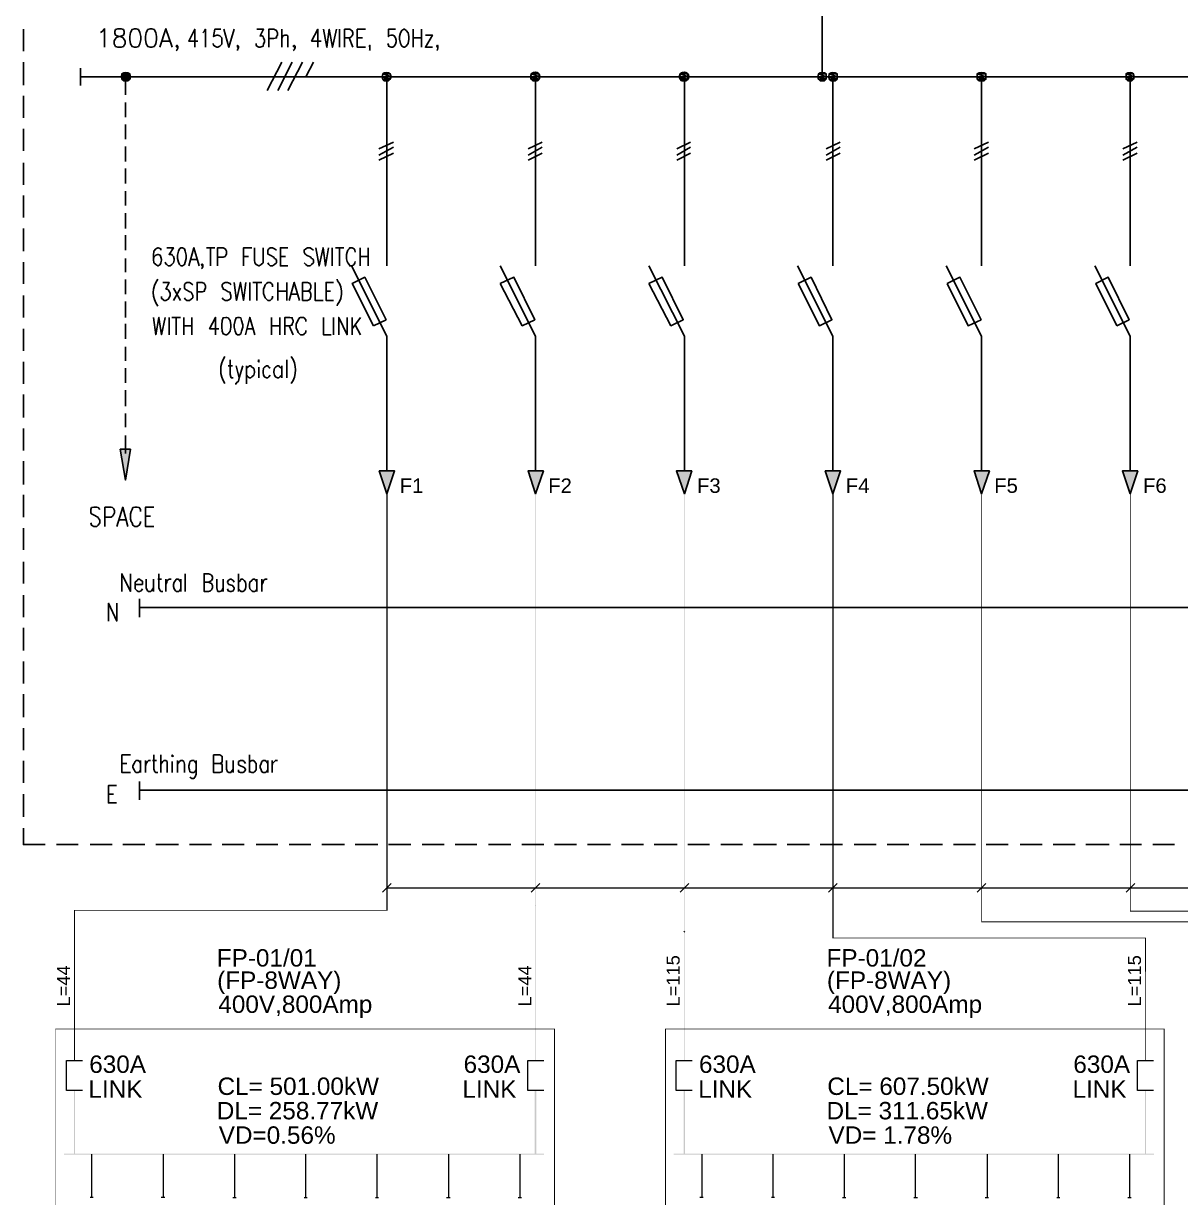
# Model space of a CAD drawing. Header units: inches. Extents: x 105.5 to 113.1, y 43.8 to 60.2.
# Drawn here: x 105.623 to 109.644, y 47.895 to 51.974 of the extents above; entities that cross this region are included whole.
import ezdxf

# ---------------------------------------------------------------- set-up
doc = ezdxf.new("R2010")
doc.units = ezdxf.units.IN
doc.header["$MEASUREMENT"] = 0
doc.layers.add('PDF_Geometry', color=7, linetype='Continuous', true_color=0x989898)
doc.layers.add('PDF_Solid Fills', color=7, linetype='Continuous')
doc.layers.add('PDF_Text', color=7, linetype='Continuous')
doc.styles.add('PDF ArialMT', font='arial.ttf')

msp = doc.modelspace()

# ---------------------------------------------------------------- linework, layer by layer
at = {"layer": 'PDF_Geometry', "color": 7, "lineweight": 25, "true_color": 0xffffff}
for points in [[(108.3982, 51.7887), (108.3982, 52.3469)], [(105.6227, 51.8777), (105.6227, 51.9543)], [(105.8908, 51.9433), (105.8963, 51.9461), (105.9045, 51.9556), (105.9045, 51.8913)], [(106.096, 51.8913), (106.1179, 51.9556), (106.1398, 51.8913)], [(106.2177, 51.8913), (106.2177, 51.9543), (106.1972, 51.9132), (106.2287, 51.9132)], [(106.2465, 51.942), (106.2506, 51.9461), (106.2547, 51.9543), (106.2547, 51.8913)], [(106.308, 51.9543), (106.2875, 51.9543), (106.2834, 51.9283), (106.2875, 51.931), (106.2943, 51.9337), (106.2984, 51.9337), (106.3053, 51.931), (106.3121, 51.9242), (106.3121, 51.916), (106.3121, 51.9105), (106.3121, 51.9023), (106.3053, 51.8954), (106.2984, 51.8913), (106.2943, 51.8913), (106.2875, 51.8954), (106.2834, 51.8982), (106.282, 51.905)], [(106.319, 51.9543), (106.3367, 51.8913), (106.3545, 51.9543)], [(106.4339, 51.9543), (106.4571, 51.9543), (106.4448, 51.931), (106.4516, 51.931), (106.4558, 51.9283), (106.4571, 51.9242), (106.4599, 51.916), (106.4599, 51.9105), (106.4571, 51.9023), (106.4558, 51.8954), (106.4448, 51.8913), (106.4407, 51.8913), (106.4339, 51.8954), (106.4311, 51.8982), (106.4311, 51.905)], [(106.4749, 51.9214), (106.4927, 51.9214), (106.5023, 51.9242), (106.5023, 51.9283), (106.505, 51.9337), (106.505, 51.942), (106.5023, 51.9488), (106.5023, 51.9502), (106.4927, 51.9543), (106.4749, 51.9543), (106.4749, 51.8913)], [(106.52, 51.9543), (106.52, 51.8913)], [(106.52, 51.9214), (106.5241, 51.931), (106.531, 51.9337), (106.5378, 51.9337), (106.5419, 51.931), (106.5419, 51.9214), (106.5419, 51.8913)], [(106.6459, 51.8913), (106.6459, 51.9543), (106.624, 51.9132), (106.6568, 51.9132)], [(106.665, 51.9543), (106.6774, 51.8913), (106.6856, 51.9543), (106.6965, 51.8913), (106.7102, 51.9543)], [(106.7211, 51.9543), (106.7211, 51.8913)], [(106.7389, 51.9242), (106.7567, 51.9242), (106.7622, 51.9283), (106.7649, 51.931), (106.7676, 51.9365), (106.7676, 51.942), (106.7649, 51.9488), (106.7622, 51.9502), (106.7567, 51.9543), (106.7389, 51.9543), (106.7389, 51.8913)], [(106.754, 51.9242), (106.7676, 51.8913)], [(106.8114, 51.9543), (106.7827, 51.9543), (106.7827, 51.8913), (106.8114, 51.8913)], [(106.7827, 51.9242), (106.8005, 51.9242)], [(106.9154, 51.9543), (106.8908, 51.9543), (106.8908, 51.9283), (106.8908, 51.931), (106.9003, 51.9337), (106.9058, 51.9337), (106.9113, 51.931), (106.9154, 51.9242), (106.9181, 51.916), (106.9181, 51.9105), (106.9154, 51.9023), (106.9113, 51.8954), (106.9058, 51.8913), (106.9003, 51.8913), (106.8908, 51.8954), (106.8908, 51.8982), (106.8894, 51.905)], [(106.9769, 51.9543), (106.9769, 51.8913)], [(106.9769, 51.9242), (107.0057, 51.9242)], [(107.0057, 51.9543), (107.0057, 51.8913)], [(107.0193, 51.9337), (107.044, 51.9337), (107.0193, 51.8913), (107.044, 51.8913)], [(106.1042, 51.9132), (106.1315, 51.9132)], [(106.1589, 51.8941), (106.1562, 51.8913), (106.1534, 51.8941), (106.1562, 51.8982), (106.1589, 51.8941), (106.1589, 51.8886), (106.1562, 51.8818), (106.1534, 51.879)], [(106.3696, 51.8954), (106.3668, 51.8913), (106.3668, 51.8954), (106.3668, 51.8982), (106.3696, 51.8954), (106.3696, 51.89), (106.3668, 51.8831), (106.3668, 51.8804)], [(106.5666, 51.8954), (106.5638, 51.8913), (106.5597, 51.8954), (106.5638, 51.8982), (106.5666, 51.8954), (106.5666, 51.89), (106.5638, 51.8831), (106.5597, 51.8804)], [(106.8265, 51.8954), (106.8265, 51.8913), (106.8251, 51.8954), (106.8265, 51.8982), (106.8265, 51.8954), (106.8265, 51.89), (106.8265, 51.8831), (106.8251, 51.8804)], [(107.0631, 51.8954), (107.0618, 51.8913), (107.059, 51.8954), (107.0618, 51.8982), (107.0631, 51.8954), (107.0631, 51.89), (107.0618, 51.8831), (107.059, 51.8804)], [(105.6227, 51.76), (105.6227, 51.8394)], [(105.821, 51.8188), (105.821, 51.7587)], [(106.52, 51.8394), (106.4694, 51.7409)], [(106.557, 51.8394), (106.5064, 51.7409)], [(106.5925, 51.8394), (106.5419, 51.7409)], [(106.6308, 51.8394), (106.6035, 51.7887)], [(105.821, 51.7887), (106.5857, 51.7887)], [(105.977, 51.7887), (105.977, 51.7258)], [(106.4749, 51.7887), (110.9905, 51.7887)], [(106.8853, 51.7887), (106.8853, 51.1321)], [(107.4024, 51.7887), (107.4024, 51.1321)], [(107.9195, 51.7887), (107.9195, 51.1321)], [(108.4352, 51.7887), (108.4352, 51.1321)], [(108.9523, 51.7887), (108.9523, 51.1321)], [(109.4693, 51.7887), (109.4693, 51.1321)], [(105.6227, 51.6465), (105.6227, 51.7231)], [(105.977, 51.6998), (105.977, 51.6492)], [(105.6227, 51.5316), (105.6227, 51.6082)], [(105.977, 51.6232), (105.977, 51.5726)], [(106.9085, 51.5617), (106.8579, 51.5384)], [(107.4256, 51.5617), (107.3764, 51.5384)], [(107.9413, 51.5617), (107.8935, 51.5384)], [(108.4612, 51.5617), (108.4119, 51.5384)], [(108.9769, 51.5617), (108.9263, 51.5384)], [(109.4926, 51.5617), (109.4433, 51.5384)], [(105.977, 51.5466), (105.977, 51.4946)], [(106.9085, 51.5439), (106.8579, 51.5165)], [(106.9085, 51.5234), (106.8579, 51.4987)], [(107.4256, 51.5439), (107.3764, 51.5165)], [(107.4256, 51.5234), (107.3764, 51.4987)], [(107.9413, 51.5439), (107.8935, 51.5165)], [(107.9413, 51.5234), (107.8935, 51.4987)], [(108.4612, 51.5439), (108.4119, 51.5165)], [(108.4612, 51.5234), (108.4119, 51.4987)], [(108.9769, 51.5439), (108.9263, 51.5165)], [(108.9769, 51.5234), (108.9263, 51.4987)], [(109.4926, 51.5439), (109.4433, 51.5165)], [(109.4926, 51.5234), (109.4433, 51.4987)], [(105.6227, 51.4139), (105.6227, 51.4905)], [(105.977, 51.47), (105.977, 51.418)], [(105.6227, 51.3004), (105.6227, 51.377)], [(105.977, 51.392), (105.977, 51.3414)], [(105.977, 51.3154), (105.977, 51.2621)], [(105.6227, 51.1827), (105.6227, 51.2621)], [(105.977, 51.2388), (105.977, 51.1869)], [(106.1001, 51.1869), (106.1001, 51.191), (106.0905, 51.1951), (106.0891, 51.1951), (106.0823, 51.191), (106.0755, 51.1827), (106.0741, 51.1691), (106.0741, 51.154), (106.0755, 51.1431), (106.0823, 51.1362), (106.0891, 51.1321), (106.0905, 51.1321), (106.0974, 51.1362), (106.1001, 51.1431), (106.1028, 51.1513), (106.1028, 51.154), (106.1001, 51.1622), (106.0974, 51.1691), (106.0905, 51.1718), (106.0891, 51.1718), (106.0823, 51.1691), (106.0755, 51.1622), (106.0741, 51.154)], [(106.1206, 51.1951), (106.1439, 51.1951), (106.1288, 51.1718), (106.1384, 51.1718), (106.1398, 51.1691), (106.1439, 51.165), (106.1466, 51.1568), (106.1466, 51.1513), (106.1439, 51.1431), (106.1384, 51.1362), (106.1329, 51.1321), (106.1261, 51.1321), (106.1206, 51.1362), (106.1179, 51.139), (106.1151, 51.1444)], [(106.2328, 51.1321), (106.215, 51.1951), (106.1972, 51.1321)], [(106.2588, 51.1951), (106.2875, 51.1951)], [(106.2724, 51.1951), (106.2724, 51.1321)], [(106.2971, 51.1622), (106.3162, 51.1622), (106.3231, 51.165), (106.3258, 51.1691), (106.3285, 51.1732), (106.3285, 51.1827), (106.3258, 51.1882), (106.3231, 51.191), (106.3162, 51.1951), (106.2971, 51.1951), (106.2971, 51.1321)], [(106.4161, 51.1951), (106.3874, 51.1951), (106.3874, 51.1321)], [(106.4257, 51.1951), (106.4257, 51.1513), (106.427, 51.1431), (106.4311, 51.1362), (106.4407, 51.1321), (106.4421, 51.1321), (106.4489, 51.1362), (106.4558, 51.1431), (106.4558, 51.1513), (106.4558, 51.1951)], [(106.5023, 51.1869), (106.4954, 51.191), (106.4886, 51.1951), (106.4804, 51.1951), (106.4749, 51.191), (106.4722, 51.1869), (106.4722, 51.18), (106.4722, 51.1732), (106.4749, 51.1718), (106.4804, 51.1691), (106.4927, 51.1622), (106.4954, 51.1581), (106.4982, 51.1568), (106.5023, 51.1513), (106.5023, 51.1431), (106.4954, 51.1362), (106.4886, 51.1321), (106.4804, 51.1321), (106.4749, 51.1362), (106.4722, 51.1431)], [(106.5419, 51.1951), (106.5159, 51.1951), (106.5159, 51.1321), (106.5419, 51.1321)], [(106.6308, 51.1869), (106.624, 51.191), (106.6185, 51.1951), (106.6103, 51.1951), (106.6035, 51.191), (106.598, 51.1869), (106.598, 51.18), (106.6021, 51.1732), (106.6035, 51.1718), (106.6062, 51.1691), (106.6213, 51.1622), (106.624, 51.1581), (106.6281, 51.1568), (106.6308, 51.1513), (106.6308, 51.1431), (106.624, 51.1362), (106.6185, 51.1321), (106.6103, 51.1321), (106.6035, 51.1362), (106.598, 51.1431)], [(106.6391, 51.1951), (106.65, 51.1321), (106.6637, 51.1951), (106.6719, 51.1321), (106.6828, 51.1951)], [(106.6951, 51.1951), (106.6951, 51.1321)], [(106.7075, 51.1951), (106.7362, 51.1951)], [(106.7211, 51.1951), (106.7211, 51.1321)], [(106.7759, 51.18), (106.7745, 51.1869), (106.7717, 51.191), (106.7649, 51.1951), (106.7567, 51.1951), (106.754, 51.191), (106.7499, 51.1869), (106.7471, 51.18), (106.7458, 51.1718), (106.7458, 51.1568), (106.7471, 51.1472), (106.7499, 51.1431), (106.754, 51.1362), (106.7567, 51.1321), (106.7649, 51.1321), (106.7717, 51.1362), (106.7745, 51.1431), (106.7759, 51.1472)], [(106.7923, 51.1951), (106.7923, 51.1321)], [(106.821, 51.1951), (106.821, 51.1321)], [(105.977, 51.1581), (105.977, 51.1102)], [(106.2013, 51.154), (106.2259, 51.154)], [(106.3874, 51.165), (106.4051, 51.165)], [(106.5159, 51.165), (106.5337, 51.165)], [(106.7923, 51.165), (106.821, 51.165)], [(105.6227, 51.0692), (105.6227, 51.1444)], [(106.2465, 51.1362), (106.2437, 51.1321), (106.241, 51.1362), (106.2437, 51.139), (106.2465, 51.1362), (106.2465, 51.1294), (106.2437, 51.1239), (106.241, 51.1212)], [(106.7622, 51.1321), (106.8853, 50.8873), (106.8853, 50.4194)], [(107.2793, 51.1321), (107.4024, 50.8873), (107.4024, 50.4194)], [(107.7963, 51.1321), (107.9195, 50.8873), (107.9195, 50.4194)], [(108.4352, 50.4194), (108.4352, 50.8873), (108.3121, 51.1321)], [(108.8291, 51.1321), (108.9523, 50.8873), (108.9523, 50.4194)], [(109.3462, 51.1321), (109.4693, 50.8873), (109.4693, 50.4194)], [(105.977, 51.0843), (105.977, 51.0336)], [(106.1069, 51.0747), (106.1288, 51.0747), (106.1179, 51.0514), (106.122, 51.0514), (106.1261, 51.0487), (106.1288, 51.0446), (106.1329, 51.0364), (106.1329, 51.0295), (106.1288, 51.0213), (106.1261, 51.0159), (106.1179, 51.0118), (106.111, 51.0118), (106.1069, 51.0159), (106.1028, 51.0186), (106.1028, 51.0254)], [(106.2109, 51.0665), (106.2054, 51.0706), (106.1999, 51.0747), (106.1904, 51.0747), (106.1849, 51.0706), (106.1822, 51.0665), (106.1822, 51.0596), (106.1822, 51.0542), (106.1849, 51.0514), (106.1876, 51.0487), (106.2013, 51.0419), (106.2054, 51.0405), (106.2082, 51.0364), (106.2109, 51.0295), (106.2109, 51.0213), (106.2054, 51.0159), (106.1999, 51.0118), (106.1904, 51.0118), (106.1849, 51.0159), (106.1822, 51.0213)], [(106.2259, 51.0419), (106.2437, 51.0419), (106.2519, 51.0446), (106.2519, 51.0487), (106.2547, 51.0542), (106.2547, 51.0624), (106.2519, 51.0692), (106.2519, 51.0706), (106.2437, 51.0747), (106.2259, 51.0747), (106.2259, 51.0118)], [(106.3436, 51.0665), (106.3408, 51.0706), (106.3313, 51.0747), (106.3231, 51.0747), (106.3162, 51.0706), (106.3135, 51.0665), (106.3135, 51.0596), (106.3162, 51.0542), (106.3162, 51.0514), (106.3231, 51.0487), (106.334, 51.0419), (106.3408, 51.0405), (106.3408, 51.0364), (106.3436, 51.0295), (106.3436, 51.0213), (106.3408, 51.0159), (106.3313, 51.0118), (106.3231, 51.0118), (106.3162, 51.0159), (106.3135, 51.0213)], [(106.3545, 51.0747), (106.3627, 51.0118), (106.3764, 51.0747), (106.3874, 51.0118), (106.3956, 51.0747)], [(106.4092, 51.0747), (106.4092, 51.0118)], [(106.4202, 51.0747), (106.4516, 51.0747)], [(106.4339, 51.0747), (106.4339, 51.0118)], [(106.4886, 51.0596), (106.4886, 51.0665), (106.4845, 51.0706), (106.4804, 51.0747), (106.4722, 51.0747), (106.4667, 51.0706), (106.4626, 51.0665), (106.4599, 51.0596), (106.4571, 51.0514), (106.4571, 51.0364), (106.4599, 51.0268), (106.4626, 51.0213), (106.4667, 51.0159), (106.4722, 51.0118), (106.4804, 51.0118), (106.4845, 51.0159), (106.4886, 51.0213), (106.4886, 51.0268)], [(106.5064, 51.0747), (106.5064, 51.0118)], [(106.5378, 51.0747), (106.5378, 51.0118)], [(106.5816, 51.0118), (106.5638, 51.0747), (106.546, 51.0118)], [(106.5925, 51.0446), (106.6103, 51.0446), (106.6185, 51.0487), (106.6185, 51.0514), (106.6213, 51.0555), (106.6213, 51.0624), (106.6185, 51.0692), (106.6185, 51.0706), (106.6103, 51.0747), (106.5925, 51.0747), (106.5925, 51.0118), (106.6103, 51.0118), (106.6185, 51.0159), (106.6185, 51.0186), (106.6213, 51.0254), (106.6213, 51.0336), (106.6185, 51.0405), (106.6185, 51.0419), (106.6103, 51.0446)], [(106.6363, 51.0747), (106.6363, 51.0118), (106.6637, 51.0118)], [(106.7006, 51.0747), (106.6746, 51.0747), (106.6746, 51.0118), (106.7006, 51.0118)], [(106.7129, 51.0856), (106.7143, 51.0802), (106.7211, 51.0706), (106.7252, 51.0596), (106.728, 51.0446), (106.728, 51.0336), (106.7252, 51.0186), (106.7211, 51.0077), (106.7143, 50.9981), (106.7129, 50.9926)], [(105.6227, 50.9529), (105.6227, 51.0295)], [(106.1439, 51.0542), (106.1685, 51.0118)], [(106.1685, 51.0542), (106.1439, 51.0118)], [(106.5064, 51.0446), (106.5378, 51.0446)], [(106.5529, 51.0336), (106.5748, 51.0336)], [(106.6746, 51.0446), (106.6897, 51.0446)], [(105.977, 51.0077), (105.977, 50.9529)], [(106.0741, 50.9529), (106.0823, 50.8927), (106.0932, 50.9529), (106.1028, 50.8927), (106.1151, 50.9529)], [(106.1288, 50.9529), (106.1288, 50.8927)], [(106.1384, 50.9529), (106.1685, 50.9529)], [(106.1534, 50.9529), (106.1534, 50.8927)], [(106.1794, 50.9529), (106.1794, 50.8927)], [(106.2082, 50.9529), (106.2082, 50.8927)], [(106.2902, 50.8927), (106.2902, 50.9529), (106.2697, 50.9133), (106.3012, 50.9133)], [(106.427, 50.8927), (106.4092, 50.9529), (106.3942, 50.8927)], [(106.4845, 50.9529), (106.4845, 50.8927)], [(106.5132, 50.9529), (106.5132, 50.8927)], [(106.531, 50.9242), (106.5488, 50.9242), (106.557, 50.9269), (106.557, 50.931), (106.5597, 50.9379), (106.5597, 50.942), (106.557, 50.9488), (106.557, 50.9516), (106.5488, 50.9529), (106.531, 50.9529), (106.531, 50.8927)], [(106.6035, 50.9393), (106.6035, 50.9447), (106.598, 50.9516), (106.5953, 50.9529), (106.5857, 50.9529), (106.5816, 50.9516), (106.5775, 50.9447), (106.5748, 50.9393), (106.5707, 50.931), (106.5707, 50.916), (106.5748, 50.9078), (106.5775, 50.901), (106.5816, 50.8955), (106.5857, 50.8927), (106.5953, 50.8927), (106.598, 50.8955), (106.6035, 50.901), (106.6035, 50.9078)], [(106.665, 50.9529), (106.665, 50.8927), (106.6924, 50.8927)], [(106.7006, 50.9529), (106.7006, 50.8927)], [(106.7471, 50.9529), (106.7471, 50.8927), (106.7184, 50.9529), (106.7184, 50.8927)], [(106.7649, 50.9529), (106.7649, 50.8927)], [(106.7936, 50.9529), (106.7649, 50.9133)], [(105.6227, 50.8367), (105.6227, 50.9133)], [(105.977, 50.931), (105.977, 50.8791)], [(106.1794, 50.9242), (106.2082, 50.9242)], [(106.3983, 50.9133), (106.4229, 50.9133)], [(106.4845, 50.9242), (106.5132, 50.9242)], [(106.546, 50.9242), (106.5597, 50.8927)], [(106.7759, 50.9269), (106.7936, 50.8927)], [(105.977, 50.8503), (105.977, 50.8025)], [(105.6227, 50.7218), (105.6227, 50.7984)], [(106.334, 50.7847), (106.3491, 50.7847)], [(106.3408, 50.8052), (106.3408, 50.7546), (106.3436, 50.7464), (106.3449, 50.7436), (106.3518, 50.7436)], [(106.3614, 50.7847), (106.3723, 50.7436), (106.3846, 50.7847)], [(106.3983, 50.7847), (106.3983, 50.7218)], [(106.3983, 50.7765), (106.4024, 50.7806), (106.4079, 50.7847), (106.4133, 50.7847), (106.4161, 50.7806), (106.4229, 50.7765), (106.4257, 50.7655), (106.4257, 50.7614), (106.4229, 50.7518), (106.4161, 50.7464), (106.4133, 50.7436), (106.4079, 50.7436), (106.4024, 50.7464), (106.3983, 50.7518)], [(106.4804, 50.7765), (106.4749, 50.7806), (106.4722, 50.7847), (106.4667, 50.7847), (106.4599, 50.7806), (106.4571, 50.7765), (106.4558, 50.7655), (106.4558, 50.7614), (106.4571, 50.7518), (106.4599, 50.7464), (106.4667, 50.7436), (106.4722, 50.7436), (106.4749, 50.7464), (106.4804, 50.7518)], [(106.52, 50.7765), (106.5132, 50.7806), (106.5105, 50.7847), (106.505, 50.7847), (106.4982, 50.7806), (106.4954, 50.7765), (106.4927, 50.7655), (106.4927, 50.7614), (106.4954, 50.7518), (106.4982, 50.7464), (106.505, 50.7436), (106.5105, 50.7436), (106.5132, 50.7464), (106.52, 50.7518)], [(106.52, 50.7847), (106.52, 50.7436)], [(106.5378, 50.8052), (106.5378, 50.7436)], [(105.977, 50.7765), (105.977, 50.7259)], [(106.3723, 50.7436), (106.3696, 50.7313), (106.3627, 50.7259), (106.3614, 50.7218), (106.3586, 50.7218)], [(106.4407, 50.7806), (106.4407, 50.7436)], [(105.977, 50.6999), (105.977, 50.6451)], [(105.6227, 50.6055), (105.6227, 50.6848)], [(105.977, 50.6192), (105.977, 50.5713)], [(105.6227, 50.4906), (105.6227, 50.5672)], [(105.977, 50.5426), (105.977, 50.4796)], [(105.6227, 50.3729), (105.6227, 50.4536)], [(105.6227, 50.2594), (105.6227, 50.336)], [(105.8881, 50.2854), (105.8826, 50.2922), (105.8771, 50.2936), (105.8675, 50.2936), (105.8593, 50.2922), (105.8566, 50.2854), (105.8566, 50.2785), (105.8566, 50.2744), (105.8593, 50.2703), (105.8662, 50.2676), (105.8812, 50.2594), (105.8826, 50.2567), (105.8853, 50.2525), (105.8881, 50.2484), (105.8881, 50.2389), (105.8826, 50.2307), (105.8771, 50.2266), (105.8675, 50.2266), (105.8593, 50.2307), (105.8566, 50.2389)], [(105.9058, 50.2594), (105.9277, 50.2594), (105.9318, 50.2621), (105.9359, 50.2676), (105.9387, 50.2744), (105.9387, 50.2826), (105.9359, 50.2895), (105.9318, 50.2922), (105.9277, 50.2936), (105.9058, 50.2936), (105.9058, 50.2266)], [(105.9852, 50.2266), (105.9674, 50.2936), (105.9469, 50.2266)], [(106.029, 50.2785), (106.029, 50.2854), (106.0248, 50.2922), (106.018, 50.2936), (106.0098, 50.2936), (106.003, 50.2922), (106.0002, 50.2854), (105.9975, 50.2785), (105.9948, 50.2703), (105.9948, 50.2525), (105.9975, 50.2443), (106.0002, 50.2389), (106.003, 50.2307), (106.0098, 50.2266), (106.018, 50.2266), (106.0248, 50.2307), (106.029, 50.2389), (106.029, 50.2443)], [(106.0755, 50.2936), (106.0467, 50.2936), (106.0467, 50.2266), (106.0755, 50.2266)], [(106.0467, 50.2621), (106.0645, 50.2621)], [(105.6227, 50.1458), (105.6227, 50.2211)], [(105.9565, 50.2498), (105.9797, 50.2498)], [(105.6227, 50.0282), (105.6227, 50.1034)], [(105.9948, 50.0624), (105.9948, 50.0008), (105.9647, 50.0624), (105.9647, 50.0008)], [(106.0932, 50.0624), (106.0932, 50.0132), (106.0974, 50.0036), (106.1001, 50.0008), (106.1069, 50.0008)], [(106.1849, 50.0624), (106.1849, 50.0008)], [(106.2506, 50.0337), (106.2656, 50.0337), (106.2724, 50.0364), (106.2766, 50.0391), (106.2793, 50.0446), (106.2793, 50.0515), (106.2766, 50.0569), (106.2724, 50.0597), (106.2656, 50.0624), (106.2506, 50.0624), (106.2506, 50.0008), (106.2656, 50.0008), (106.2724, 50.0036), (106.2766, 50.0063), (106.2793, 50.0132), (106.2793, 50.0214), (106.2766, 50.0282), (106.2724, 50.0296), (106.2656, 50.0337)], [(106.3696, 50.0624), (106.3696, 50.0008)], [(106.0112, 50.0255), (106.0358, 50.0255), (106.0358, 50.0296), (106.0358, 50.0364), (106.0317, 50.0391), (106.0262, 50.0433), (106.0207, 50.0433), (106.018, 50.0391), (106.0112, 50.0337), (106.0112, 50.0255), (106.0112, 50.0186), (106.0112, 50.0104), (106.018, 50.0036), (106.0207, 50.0008), (106.0262, 50.0008), (106.0317, 50.0036), (106.0358, 50.0104)], [(106.0495, 50.0433), (106.0495, 50.0132), (106.0536, 50.0036), (106.0577, 50.0008), (106.0645, 50.0008), (106.0673, 50.0036), (106.0741, 50.0132)], [(106.0741, 50.0433), (106.0741, 50.0008)], [(106.0891, 50.0433), (106.1028, 50.0433)], [(106.1179, 50.0433), (106.1179, 50.0008)], [(106.1179, 50.0255), (106.1206, 50.0337), (106.122, 50.0391), (106.1288, 50.0433), (106.1357, 50.0433)], [(106.1699, 50.0337), (106.1644, 50.0391), (106.1616, 50.0433), (106.1534, 50.0433), (106.1507, 50.0391), (106.1466, 50.0337), (106.1439, 50.0255), (106.1439, 50.0186), (106.1466, 50.0104), (106.1507, 50.0036), (106.1534, 50.0008), (106.1616, 50.0008), (106.1644, 50.0036), (106.1699, 50.0104)], [(106.1699, 50.0433), (106.1699, 50.0008)], [(106.2943, 50.0433), (106.2943, 50.0132), (106.2971, 50.0036), (106.2984, 50.0008), (106.3053, 50.0008), (106.3121, 50.0036), (106.3162, 50.0132)], [(106.3162, 50.0433), (106.3162, 50.0008)], [(106.3545, 50.0337), (106.3518, 50.0391), (106.3449, 50.0433), (106.3408, 50.0433), (106.334, 50.0391), (106.3313, 50.0337), (106.334, 50.0282), (106.3367, 50.0255), (106.3491, 50.0214), (106.3518, 50.0186), (106.3545, 50.0132), (106.3545, 50.0104), (106.3518, 50.0036), (106.3449, 50.0008), (106.3408, 50.0008), (106.334, 50.0036), (106.3313, 50.0104)], [(106.3696, 50.0337), (106.3764, 50.0391), (106.3778, 50.0433), (106.3846, 50.0433), (106.3901, 50.0391), (106.3942, 50.0337), (106.3956, 50.0255), (106.3956, 50.0186), (106.3942, 50.0104), (106.3901, 50.0036), (106.3846, 50.0008), (106.3778, 50.0008), (106.3764, 50.0036), (106.3696, 50.0104)], [(106.4339, 50.0337), (106.4311, 50.0391), (106.4257, 50.0433), (106.4202, 50.0433), (106.4161, 50.0391), (106.4092, 50.0337), (106.4079, 50.0255), (106.4079, 50.0186), (106.4092, 50.0104), (106.4161, 50.0036), (106.4202, 50.0008), (106.4257, 50.0008), (106.4311, 50.0036), (106.4339, 50.0104)], [(106.4339, 50.0433), (106.4339, 50.0008)], [(106.4516, 50.0433), (106.4516, 50.0008)], [(106.4516, 50.0255), (106.4558, 50.0337), (106.4571, 50.0391), (106.4626, 50.0433), (106.4694, 50.0433)], [(105.6227, 49.9119), (105.6227, 49.9885)], [(106.0262, 49.9749), (106.0262, 49.9119)], [(105.9469, 49.9598), (105.9469, 49.8982), (105.9181, 49.9598), (105.9181, 49.8982)], [(106.0262, 49.9448), (111.1191, 49.9448)], [(105.6227, 49.7957), (105.6227, 49.875)], [(105.6227, 49.6807), (105.6227, 49.7574)], [(105.6227, 49.5645), (105.6227, 49.6438)], [(105.6227, 49.4496), (105.6227, 49.5262)], [(105.6227, 49.336), (105.6227, 49.4126)], [(105.9948, 49.4331), (105.9647, 49.4331), (105.9647, 49.3716), (105.9948, 49.3716)], [(105.9647, 49.4031), (105.9824, 49.4031)], [(106.029, 49.4031), (106.0262, 49.4099), (106.0207, 49.414), (106.0139, 49.414), (106.0112, 49.4099), (106.0071, 49.4031), (106.003, 49.3948), (106.003, 49.3894), (106.0071, 49.3812), (106.0112, 49.3743), (106.0139, 49.3716), (106.0207, 49.3716), (106.0262, 49.3743), (106.029, 49.3812)], [(106.029, 49.414), (106.029, 49.3716)], [(106.0467, 49.414), (106.0467, 49.3716)], [(106.0467, 49.3948), (106.0495, 49.4031), (106.0536, 49.4099), (106.0577, 49.414), (106.0645, 49.414)], [(106.0714, 49.414), (106.085, 49.414)], [(106.0755, 49.4331), (106.0755, 49.3839), (106.0796, 49.3743), (106.0823, 49.3716), (106.0891, 49.3716)], [(106.1001, 49.4331), (106.1001, 49.3716)], [(106.1001, 49.4003), (106.1069, 49.4099), (106.111, 49.414), (106.1179, 49.414), (106.122, 49.4099), (106.122, 49.4003), (106.122, 49.3716)], [(106.1398, 49.4099), (106.1398, 49.3716)], [(106.1575, 49.414), (106.1575, 49.3716)], [(106.1575, 49.4003), (106.1644, 49.4099), (106.1699, 49.414), (106.1753, 49.414), (106.1794, 49.4099), (106.1822, 49.4003), (106.1822, 49.3716)], [(106.2232, 49.4031), (106.2177, 49.4099), (106.215, 49.414), (106.2082, 49.414), (106.2013, 49.4099), (106.1999, 49.4031), (106.1972, 49.3948), (106.1972, 49.3894), (106.1999, 49.3812), (106.2013, 49.3743), (106.2082, 49.3716), (106.215, 49.3716), (106.2177, 49.3743), (106.2232, 49.3812)], [(106.2232, 49.414), (106.2232, 49.3661), (106.2191, 49.3565), (106.2177, 49.3552), (106.215, 49.3511), (106.2082, 49.3511), (106.2013, 49.3552)], [(106.2834, 49.4031), (106.3053, 49.4031), (106.3121, 49.4072), (106.3135, 49.4099), (106.3135, 49.4154), (106.3135, 49.4208), (106.3135, 49.4277), (106.3121, 49.429), (106.3053, 49.4331), (106.2834, 49.4331), (106.2834, 49.3716), (106.3053, 49.3716), (106.3121, 49.3743), (106.3135, 49.3771), (106.3135, 49.3839), (106.3135, 49.3921), (106.3135, 49.3989), (106.3121, 49.4003), (106.3053, 49.4031)], [(106.3285, 49.414), (106.3285, 49.3839), (106.3313, 49.3743), (106.3367, 49.3716), (106.3436, 49.3716), (106.3449, 49.3743), (106.3518, 49.3839)], [(106.3518, 49.414), (106.3518, 49.3716)], [(106.3942, 49.4031), (106.3901, 49.4099), (106.3846, 49.414), (106.3764, 49.414), (106.3696, 49.4099), (106.3696, 49.4031), (106.3696, 49.3989), (106.3764, 49.3948), (106.3846, 49.3921), (106.3901, 49.3894), (106.3942, 49.3839), (106.3942, 49.3812), (106.3901, 49.3743), (106.3846, 49.3716), (106.3764, 49.3716), (106.3696, 49.3743), (106.3696, 49.3812)], [(106.4079, 49.4331), (106.4079, 49.3716)], [(106.4079, 49.4031), (106.4092, 49.4099), (106.4161, 49.414), (106.4229, 49.414), (106.4257, 49.4099), (106.4311, 49.4031), (106.4311, 49.3948), (106.4311, 49.3894), (106.4311, 49.3812), (106.4257, 49.3743), (106.4229, 49.3716), (106.4161, 49.3716), (106.4092, 49.3743), (106.4079, 49.3812)], [(106.4722, 49.4031), (106.4667, 49.4099), (106.4626, 49.414), (106.4558, 49.414), (106.4516, 49.4099), (106.4489, 49.4031), (106.4448, 49.3948), (106.4448, 49.3894), (106.4489, 49.3812), (106.4516, 49.3743), (106.4558, 49.3716), (106.4626, 49.3716), (106.4667, 49.3743), (106.4722, 49.3812)], [(106.4722, 49.414), (106.4722, 49.3716)], [(106.4872, 49.414), (106.4872, 49.3716)], [(106.4872, 49.3948), (106.4886, 49.4031), (106.4954, 49.4099), (106.4982, 49.414), (106.505, 49.414)], [(105.9455, 49.3264), (105.9181, 49.3264), (105.9181, 49.2663), (105.9455, 49.2663)], [(106.0262, 49.3401), (106.0262, 49.2772)], [(105.6227, 49.2184), (105.6227, 49.2964)], [(105.9181, 49.2964), (105.9359, 49.2964)], [(106.0262, 49.31), (110.7962, 49.31)], [(105.6979, 49.1213), (105.6227, 49.1213), (105.6227, 49.1787)], [(105.8128, 49.1213), (105.7376, 49.1213)], [(105.9305, 49.1213), (105.8539, 49.1213)], [(106.044, 49.1213), (105.9674, 49.1213)], [(106.1616, 49.1213), (106.0823, 49.1213)], [(106.2766, 49.1213), (106.1999, 49.1213)], [(106.3901, 49.1213), (106.3135, 49.1213)], [(106.5064, 49.1213), (106.4311, 49.1213)], [(106.6213, 49.1213), (106.546, 49.1213)], [(106.7389, 49.1213), (106.6596, 49.1213)], [(106.8538, 49.1213), (106.7759, 49.1213)], [(106.9687, 49.1213), (106.8908, 49.1213)], [(107.085, 49.1213), (107.0084, 49.1213)], [(107.1985, 49.1213), (107.1233, 49.1213)], [(107.3162, 49.1213), (107.2382, 49.1213)], [(107.4311, 49.1213), (107.3545, 49.1213)], [(107.5446, 49.1213), (107.468, 49.1213)], [(107.6623, 49.1213), (107.5829, 49.1213)], [(107.7772, 49.1213), (107.7006, 49.1213)], [(107.8948, 49.1213), (107.8141, 49.1213)], [(108.007, 49.1213), (107.9318, 49.1213)], [(108.1219, 49.1213), (108.0467, 49.1213)], [(108.2396, 49.1213), (108.1602, 49.1213)], [(108.3545, 49.1213), (108.2765, 49.1213)], [(108.4694, 49.1213), (108.3914, 49.1213)], [(108.5856, 49.1213), (108.509, 49.1213)], [(108.6992, 49.1213), (108.6239, 49.1213)], [(108.8168, 49.1213), (108.7389, 49.1213)], [(108.9317, 49.1213), (108.8551, 49.1213)], [(109.0453, 49.1213), (108.9687, 49.1213)], [(109.1629, 49.1213), (109.0863, 49.1213)], [(109.2778, 49.1213), (109.2012, 49.1213)], [(109.3955, 49.1213), (109.3148, 49.1213)], [(109.5076, 49.1213), (109.4324, 49.1213)], [(109.6225, 49.1213), (109.5473, 49.1213)]]:
    msp.add_lwpolyline(points, dxfattribs=at)
for points in [[(105.951, 51.9556), (105.9428, 51.9529), (105.94, 51.9461), (105.94, 51.9406), (105.9428, 51.9337), (105.9482, 51.931), (105.9592, 51.9283), (105.9674, 51.9255), (105.9729, 51.9187), (105.9756, 51.9132), (105.9756, 51.9037), (105.9729, 51.8982), (105.9701, 51.8941), (105.9619, 51.8913), (105.951, 51.8913), (105.9428, 51.8941), (105.94, 51.8982), (105.9373, 51.9037), (105.9373, 51.9132), (105.94, 51.9187), (105.9455, 51.9255), (105.9537, 51.9283), (105.9647, 51.931), (105.9701, 51.9337), (105.9729, 51.9406), (105.9729, 51.9461), (105.9701, 51.9529), (105.9619, 51.9556)], [(106.0084, 51.9556), (106.0002, 51.9529), (105.9948, 51.9433), (105.992, 51.9283), (105.992, 51.9187), (105.9948, 51.9037), (106.0002, 51.8941), (106.0084, 51.8913), (106.0139, 51.8913), (106.0221, 51.8941), (106.0276, 51.9037), (106.0303, 51.9187), (106.0303, 51.9283), (106.0276, 51.9433), (106.0221, 51.9529), (106.0139, 51.9556)], [(106.0632, 51.9556), (106.0549, 51.9529), (106.0495, 51.9433), (106.0467, 51.9283), (106.0467, 51.9187), (106.0495, 51.9037), (106.0549, 51.8941), (106.0632, 51.8913), (106.0686, 51.8913), (106.0768, 51.8941), (106.0823, 51.9037), (106.085, 51.9187), (106.085, 51.9283), (106.0823, 51.9433), (106.0768, 51.9529), (106.0686, 51.9556)], [(106.9441, 51.9543), (106.9373, 51.9502), (106.9332, 51.942), (106.9291, 51.9283), (106.9291, 51.9201), (106.9332, 51.905), (106.9373, 51.8954), (106.9441, 51.8913), (106.9468, 51.8913), (106.9523, 51.8954), (106.9592, 51.905), (106.9619, 51.9201), (106.9619, 51.9283), (106.9592, 51.942), (106.9523, 51.9502), (106.9468, 51.9543)], [(105.9948, 51.7887), (105.992, 51.7997), (105.9852, 51.8024), (105.977, 51.8038), (105.9715, 51.8024), (105.9647, 51.7997), (105.9633, 51.7887), (105.9647, 51.7805), (105.9715, 51.7751), (105.977, 51.7751), (105.9852, 51.7751), (105.992, 51.7805)], [(105.9715, 51.8024), (105.992, 51.7997), (105.9852, 51.8024), (105.9715, 51.8024), (105.9647, 51.7997), (105.992, 51.7997)], [(105.977, 51.8038), (105.9715, 51.8024), (105.9852, 51.8024)], [(106.9003, 51.7887), (106.8976, 51.7997), (106.8908, 51.8024), (106.8853, 51.8038), (106.8757, 51.8024), (106.8716, 51.7997), (106.8689, 51.7887), (106.8716, 51.7805), (106.8757, 51.7751), (106.8853, 51.7751), (106.8908, 51.7751), (106.8976, 51.7805)], [(106.8757, 51.8024), (106.8976, 51.7997), (106.8908, 51.8024), (106.8757, 51.8024), (106.8716, 51.7997), (106.8976, 51.7997)], [(106.8853, 51.8038), (106.8757, 51.8024), (106.8908, 51.8024)], [(107.3928, 51.8024), (107.4133, 51.7997), (107.4092, 51.8024), (107.3928, 51.8024), (107.3873, 51.7997), (107.4133, 51.7997)], [(107.4024, 51.8038), (107.3928, 51.8024), (107.4092, 51.8024)], [(107.9099, 51.8024), (107.9304, 51.7997), (107.9249, 51.8024), (107.9099, 51.8024), (107.9044, 51.7997), (107.9304, 51.7997)], [(107.9195, 51.8038), (107.9099, 51.8024), (107.9249, 51.8024)], [(108.4119, 51.7887), (108.4119, 51.7997), (108.4064, 51.8024), (108.3982, 51.8038), (108.3914, 51.8024), (108.3859, 51.7997), (108.3832, 51.7887), (108.3859, 51.7805), (108.3914, 51.7751), (108.3982, 51.7751), (108.4064, 51.7751), (108.4119, 51.7805)], [(108.3914, 51.8024), (108.4119, 51.7997), (108.4064, 51.8024), (108.3914, 51.8024), (108.3859, 51.7997), (108.4119, 51.7997)], [(108.3982, 51.8038), (108.3914, 51.8024), (108.4064, 51.8024)], [(108.4502, 51.7887), (108.4502, 51.7997), (108.4434, 51.8024), (108.4352, 51.8038), (108.4297, 51.8024), (108.4229, 51.7997), (108.4215, 51.7887), (108.4229, 51.7805), (108.4297, 51.7751), (108.4352, 51.7751), (108.4434, 51.7751), (108.4502, 51.7805)], [(108.4297, 51.8024), (108.4502, 51.7997), (108.4434, 51.8024), (108.4297, 51.8024), (108.4229, 51.7997), (108.4502, 51.7997)], [(108.4352, 51.8038), (108.4297, 51.8024), (108.4434, 51.8024)], [(108.9673, 51.7887), (108.9673, 51.7997), (108.9618, 51.8024), (108.9523, 51.8038), (108.944, 51.8024), (108.9372, 51.7997), (108.9372, 51.7887), (108.9372, 51.7805), (108.944, 51.7751), (108.9523, 51.7751), (108.9618, 51.7751), (108.9673, 51.7805)], [(108.944, 51.8024), (108.9673, 51.7997), (108.9618, 51.8024), (108.944, 51.8024), (108.9372, 51.7997), (108.9673, 51.7997)], [(108.9523, 51.8038), (108.944, 51.8024), (108.9618, 51.8024)], [(109.483, 51.7887), (109.4803, 51.7997), (109.4748, 51.8024), (109.4693, 51.8038), (109.4611, 51.8024), (109.4543, 51.7997), (109.4543, 51.7887), (109.4543, 51.7805), (109.4611, 51.7751), (109.4693, 51.7751), (109.4748, 51.7751), (109.4803, 51.7805)], [(109.4611, 51.8024), (109.4803, 51.7997), (109.4748, 51.8024), (109.4611, 51.8024), (109.4543, 51.7997), (109.4803, 51.7997)], [(109.4693, 51.8038), (109.4611, 51.8024), (109.4748, 51.8024)], [(105.9647, 51.7997), (105.9948, 51.7887), (105.992, 51.7997), (105.9647, 51.7997), (105.9633, 51.7887), (105.9948, 51.7887)], [(105.9633, 51.7887), (105.992, 51.7805), (105.9948, 51.7887), (105.9633, 51.7887), (105.9647, 51.7805), (105.992, 51.7805)], [(105.9647, 51.7805), (105.9852, 51.7751), (105.992, 51.7805), (105.9647, 51.7805), (105.9715, 51.7751), (105.9852, 51.7751)], [(105.9715, 51.7751), (105.9852, 51.7751), (105.977, 51.7751)], [(106.8716, 51.7997), (106.9003, 51.7887), (106.8976, 51.7997), (106.8716, 51.7997), (106.8689, 51.7887), (106.9003, 51.7887)], [(106.8689, 51.7887), (106.8976, 51.7805), (106.9003, 51.7887), (106.8689, 51.7887), (106.8716, 51.7805), (106.8976, 51.7805)], [(106.8716, 51.7805), (106.8908, 51.7751), (106.8976, 51.7805), (106.8716, 51.7805), (106.8757, 51.7751), (106.8908, 51.7751)], [(106.8757, 51.7751), (106.8908, 51.7751), (106.8853, 51.7751)], [(107.3873, 51.7997), (107.4174, 51.7887), (107.4133, 51.7997), (107.3873, 51.7997), (107.3846, 51.7887), (107.4174, 51.7887)], [(107.3846, 51.7887), (107.4133, 51.7805), (107.4174, 51.7887), (107.3846, 51.7887), (107.3873, 51.7805), (107.4133, 51.7805)], [(107.3873, 51.7805), (107.4092, 51.7751), (107.4133, 51.7805), (107.3873, 51.7805), (107.3928, 51.7751), (107.4092, 51.7751)], [(107.3928, 51.7751), (107.4092, 51.7751), (107.4024, 51.7751)], [(107.9044, 51.7997), (107.9331, 51.7887), (107.9304, 51.7997), (107.9044, 51.7997), (107.9017, 51.7887), (107.9331, 51.7887)], [(107.9017, 51.7887), (107.9304, 51.7805), (107.9331, 51.7887), (107.9017, 51.7887), (107.9044, 51.7805), (107.9304, 51.7805)], [(107.9044, 51.7805), (107.9249, 51.7751), (107.9304, 51.7805), (107.9044, 51.7805), (107.9099, 51.7751), (107.9249, 51.7751)], [(107.9099, 51.7751), (107.9249, 51.7751), (107.9195, 51.7751)], [(108.3859, 51.7997), (108.4119, 51.7887), (108.4119, 51.7997), (108.3859, 51.7997), (108.3832, 51.7887), (108.4119, 51.7887)], [(108.3832, 51.7887), (108.4119, 51.7805), (108.4119, 51.7887), (108.3832, 51.7887), (108.3859, 51.7805), (108.4119, 51.7805)], [(108.3859, 51.7805), (108.4064, 51.7751), (108.4119, 51.7805), (108.3859, 51.7805), (108.3914, 51.7751), (108.4064, 51.7751)], [(108.3914, 51.7751), (108.4064, 51.7751), (108.3982, 51.7751)], [(108.4229, 51.7997), (108.4502, 51.7887), (108.4502, 51.7997), (108.4229, 51.7997), (108.4215, 51.7887), (108.4502, 51.7887)], [(108.4215, 51.7887), (108.4502, 51.7805), (108.4502, 51.7887), (108.4215, 51.7887), (108.4229, 51.7805), (108.4502, 51.7805)], [(108.4229, 51.7805), (108.4434, 51.7751), (108.4502, 51.7805), (108.4229, 51.7805), (108.4297, 51.7751), (108.4434, 51.7751)], [(108.4297, 51.7751), (108.4434, 51.7751), (108.4352, 51.7751)], [(108.9372, 51.7997), (108.9673, 51.7887), (108.9673, 51.7997), (108.9372, 51.7997), (108.9372, 51.7887), (108.9673, 51.7887)], [(108.9372, 51.7887), (108.9673, 51.7805), (108.9673, 51.7887), (108.9372, 51.7887), (108.9372, 51.7805), (108.9673, 51.7805)], [(108.9372, 51.7805), (108.9618, 51.7751), (108.9673, 51.7805), (108.9372, 51.7805), (108.944, 51.7751), (108.9618, 51.7751)], [(108.944, 51.7751), (108.9618, 51.7751), (108.9523, 51.7751)], [(109.4543, 51.7997), (109.483, 51.7887), (109.4803, 51.7997), (109.4543, 51.7997), (109.4543, 51.7887), (109.483, 51.7887)], [(109.4543, 51.7887), (109.4803, 51.7805), (109.483, 51.7887), (109.4543, 51.7887), (109.4543, 51.7805), (109.4803, 51.7805)], [(109.4543, 51.7805), (109.4748, 51.7751), (109.4803, 51.7805), (109.4543, 51.7805), (109.4611, 51.7751), (109.4748, 51.7751)], [(109.4611, 51.7751), (109.4748, 51.7751), (109.4693, 51.7751)], [(106.1699, 51.1951), (106.1644, 51.191), (106.1616, 51.1827), (106.1575, 51.1691), (106.1575, 51.1581), (106.1616, 51.1444), (106.1644, 51.1362), (106.1699, 51.1321), (106.1753, 51.1321), (106.1822, 51.1362), (106.1849, 51.1444), (106.1876, 51.1581), (106.1876, 51.1691), (106.1849, 51.1827), (106.1822, 51.191), (106.1753, 51.1951)], [(106.8388, 50.9242), (106.7649, 51.0706), (106.8087, 51.0925), (106.8826, 50.9447)], [(107.2793, 51.0706), (107.3559, 50.9242), (107.3996, 50.9447), (107.3271, 51.0925)], [(107.7963, 51.0706), (107.8729, 50.9242), (107.9153, 50.9447), (107.8428, 51.0925)], [(108.3148, 51.0706), (108.3599, 51.0925), (108.4324, 50.9447), (108.3887, 50.9242)], [(108.8332, 51.0706), (108.877, 51.0925), (108.9509, 50.9447), (108.9057, 50.9242)], [(109.4228, 50.9242), (109.4652, 50.9447), (109.3927, 51.0925), (109.349, 51.0706)], [(106.3258, 50.9529), (106.3162, 50.9516), (106.3135, 50.942), (106.3121, 50.9269), (106.3121, 50.9187), (106.3135, 50.9051), (106.3162, 50.8955), (106.3258, 50.8927), (106.3285, 50.8927), (106.334, 50.8955), (106.3408, 50.9051), (106.3436, 50.9187), (106.3436, 50.9269), (106.3408, 50.942), (106.334, 50.9516), (106.3285, 50.9529)], [(106.3668, 50.9529), (106.3614, 50.9516), (106.3586, 50.942), (106.3545, 50.9269), (106.3545, 50.9187), (106.3586, 50.9051), (106.3614, 50.8955), (106.3668, 50.8927), (106.3723, 50.8927), (106.3778, 50.8955), (106.3805, 50.9051), (106.3846, 50.9187), (106.3846, 50.9269), (106.3805, 50.942), (106.3778, 50.9516), (106.3723, 50.9529)], [(106.438, 50.8025), (106.4407, 50.7984), (106.4407, 50.8025), (106.4407, 50.8052)], [(105.9948, 50.4947), (105.977, 50.388), (105.9592, 50.4947)], [(105.9948, 50.4947), (105.977, 50.388), (105.9592, 50.4947)], [(106.9126, 50.4194), (106.8593, 50.4194), (106.8853, 50.3401), (106.9126, 50.4194), (106.8853, 50.3401), (106.8593, 50.4194)], [(107.4297, 50.4194), (107.3764, 50.4194), (107.4024, 50.3401), (107.4297, 50.4194), (107.4024, 50.3401), (107.3764, 50.4194)], [(107.9454, 50.4194), (107.8921, 50.4194), (107.9195, 50.3401), (107.9454, 50.4194), (107.9195, 50.3401), (107.8921, 50.4194)], [(108.4625, 50.4194), (108.4092, 50.4194), (108.4352, 50.3401), (108.4625, 50.4194), (108.4352, 50.3401), (108.4092, 50.4194)], [(108.9796, 50.4194), (108.9263, 50.4194), (108.9523, 50.3401), (108.9796, 50.4194), (108.9523, 50.3401), (108.9263, 50.4194)], [(109.4953, 50.4194), (109.442, 50.4194), (109.4693, 50.3401), (109.4953, 50.4194), (109.4693, 50.3401), (109.442, 50.4194)], [(106.1384, 49.429), (106.1398, 49.4277), (106.1439, 49.429), (106.1398, 49.4331)]]:
    msp.add_lwpolyline(points, close=True, dxfattribs=at)
at = {"layer": 'PDF_Geometry', "color": 7, "lineweight": 0, "true_color": 0xffffff}
for points in [[(106.886, 50.3401, 0.0041, 0.0041, 0), (106.886, 48.8928, 0.00274, 0.00274, 0), (105.7998, 48.8928, 0.0041, 0.0041, 0), (105.7998, 48.3716, 0, 0, 0)], [(108.4359, 50.3401, 0.0041, 0.0041, 0), (108.4359, 48.7971, 0.00274, 0.00274, 0), (109.522, 48.7971, 0.00274, 0.00274, 0), (109.5213, 48.3716, 0, 0, 0)]]:
    msp.add_lwpolyline(points, format="xyseb", dxfattribs=at)
at = {"layer": 'PDF_Geometry', "color": 7, "lineweight": 0, "true_color": 0xffffff, "const_width": 0.00274}
for points in [[(108.9523, 50.3415), (108.9523, 48.8531), (110.0384, 48.8531), (110.0384, 48.3716)], [(109.4693, 50.3401), (109.4693, 48.8901), (111.6416, 48.8901), (111.6416, 48.3716)]]:
    msp.add_lwpolyline(points, dxfattribs=at)
at = {"layer": 'PDF_Geometry', "color": 7, "lineweight": 5, "true_color": 0xffffff}
for points in [[(106.9003, 48.9858), (106.8702, 48.9557)], [(106.8853, 48.9708), (107.4024, 48.9708), (107.9195, 48.9708), (108.4352, 48.9708), (108.9523, 48.9708), (109.4693, 48.9708), (113.0643, 48.9708)], [(107.4174, 48.9858), (107.3873, 48.9557)], [(107.9345, 48.9858), (107.9044, 48.9557)], [(108.4502, 48.9858), (108.4201, 48.9557)], [(108.9673, 48.9858), (108.9372, 48.9557)], [(109.4844, 48.9858), (109.4543, 48.9557)]]:
    msp.add_lwpolyline(points, dxfattribs=at)
at = {"layer": 'PDF_Geometry', "color": 7, "lineweight": 20, "true_color": 0xffffff}
msp.add_lwpolyline([(107.4024, 48.9092), (107.4024, 48.9092)], dxfattribs=at)
at = {"layer": 'PDF_Geometry', "color": 7, "lineweight": 0, "true_color": 0xffffff}
for points in [[(107.9208, 48.8176), (107.9181, 48.8203)], [(105.8279, 48.2677), (105.7718, 48.2677), (105.7718, 48.3716), (105.8279, 48.3716)], [(107.4311, 48.2677), (107.375, 48.2677), (107.375, 48.3716), (107.4311, 48.3716)], [(107.9468, 48.2677), (107.8907, 48.2677), (107.8907, 48.3716), (107.9468, 48.3716)], [(109.55, 48.2677), (109.494, 48.2677), (109.494, 48.3716), (109.55, 48.3716)], [(105.8593, 48.0461), (105.8593, 47.8969)], [(106.1083, 48.0461), (106.1083, 47.8969)], [(106.3559, 48.0461), (106.3559, 47.8956)], [(106.6035, 47.8956), (106.6035, 48.0461)], [(106.8511, 48.0461), (106.8511, 47.8956)], [(107.1001, 48.0461), (107.1001, 47.8956)], [(107.3477, 48.0461), (107.3477, 47.8956)], [(107.9796, 48.0461), (107.9796, 47.8969)], [(108.2272, 48.0461), (108.2272, 47.8969)], [(108.4748, 48.0461), (108.4748, 47.8956)], [(108.7224, 47.8956), (108.7224, 48.0461)], [(108.9714, 48.0461), (108.9714, 47.8956)], [(109.219, 48.0461), (109.219, 47.8956)], [(109.4666, 48.0461), (109.4666, 47.8956)], [(105.8539, 47.8969), (105.8648, 47.8969)], [(106.1015, 47.8969), (106.1138, 47.8969)], [(106.3504, 47.8956), (106.3614, 47.8956)], [(106.598, 47.8956), (106.609, 47.8956)], [(106.8456, 47.8956), (106.8566, 47.8956)], [(107.0932, 47.8956), (107.1055, 47.8956)], [(107.3422, 47.8956), (107.3531, 47.8956)], [(107.9728, 47.8969), (107.9851, 47.8969)], [(108.2218, 47.8969), (108.2327, 47.8969)], [(108.4694, 47.8956), (108.4803, 47.8956)], [(108.717, 47.8956), (108.7293, 47.8956)], [(108.9646, 47.8956), (108.9769, 47.8956)], [(109.2135, 47.8956), (109.2245, 47.8956)], [(109.4611, 47.8956), (109.4721, 47.8956)]]:
    msp.add_lwpolyline(points, dxfattribs=at)
msp.add_lwpolyline([(107.468, 47.3238, 0.00274, 0.00274, 0), (107.468, 48.4811, 0.00274, 0.00274, 0), (105.7342, 48.4811, 0.00137, 0.00137, 0), (105.7342, 47.3238, 0.00274, 0.00274, 0)], format="xyseb", close=True, dxfattribs=at)
at = {"layer": 'PDF_Geometry', "color": 7, "lineweight": 0, "true_color": 0xffffff, "const_width": 0.00274}
msp.add_lwpolyline([(109.587, 47.3238), (109.587, 48.4811), (107.8538, 48.4811), (107.8538, 47.3238)], close=True, dxfattribs=at)
at = {"layer": 'PDF_Geometry', "color": 7, "lineweight": 25, "true_color": 0xffffff}
for centre in [(107.4017, 51.7894), (107.9188, 51.7894)]:
    msp.add_circle(centre, 0.0157, dxfattribs=at)
for centre, radius, start, end in [((106.1525, 51.0391), 0.0786, 143.7194, 216.2806), ((106.3908, 50.7703), 0.0828, 145.2004, 214.7996), ((106.4852, 50.7703), 0.0828, 325.2004, 34.7996)]:
    msp.add_arc(centre, radius, start, end, dxfattribs=at)
at = {"layer": 'PDF_Solid Fills', "color": 7, "true_color": 0xffffff}
for points in [[(105.9647, 51.7997), (105.992, 51.7997), (105.9715, 51.8024)], [(105.977, 51.8038), (105.9715, 51.8024), (105.9852, 51.8024)], [(105.992, 51.7997), (105.9715, 51.8024), (105.9852, 51.8024)], [(105.9633, 51.7887), (105.9948, 51.7887), (105.9647, 51.7997)], [(105.9647, 51.7805), (105.992, 51.7805), (105.9633, 51.7887)], [(105.992, 51.7805), (105.9633, 51.7887), (105.9948, 51.7887)], [(105.9948, 51.7887), (105.9647, 51.7997), (105.992, 51.7997)], [(105.9715, 51.7751), (105.9852, 51.7751), (105.9647, 51.7805)], [(105.9852, 51.7751), (105.9647, 51.7805), (105.992, 51.7805)], [(105.9948, 50.4947), (105.977, 50.388), (105.9592, 50.4947)], [(106.9126, 50.4194), (106.8853, 50.3401), (106.8593, 50.4194)], [(107.4297, 50.4194), (107.4024, 50.3401), (107.3764, 50.4194)], [(107.9454, 50.4194), (107.9195, 50.3401), (107.8921, 50.4194)], [(108.4625, 50.4194), (108.4352, 50.3401), (108.4092, 50.4194)], [(108.9796, 50.4194), (108.9523, 50.3401), (108.9263, 50.4194)], [(109.4953, 50.4194), (109.4693, 50.3401), (109.442, 50.4194)], [(107.4037, 50.3401), (107.401, 50.3401), (107.4037, 48.9092)], [(107.401, 50.3401), (107.4037, 48.9092), (107.401, 48.9092)], [(107.9208, 50.3401), (107.9181, 50.3401), (107.9208, 48.8176)], [(107.9181, 50.3401), (107.9208, 48.8176), (107.9181, 48.8203)], [(107.4037, 48.9092), (107.401, 48.9092), (107.4037, 48.3716)], [(107.401, 48.9092), (107.4037, 48.3716), (107.401, 48.3716)], [(107.9208, 48.8176), (107.9181, 48.8203), (107.9208, 48.3716)], [(107.9181, 48.8203), (107.9208, 48.3716), (107.9181, 48.3716)], [(105.7978, 48.0461), (105.8019, 48.0461), (105.7978, 48.2677)], [(105.8019, 48.0461), (105.7978, 48.2677), (105.8019, 48.2677)], [(107.3996, 48.0461), (107.4051, 48.0461), (107.3996, 48.2677)], [(107.4051, 48.0461), (107.3996, 48.2677), (107.4051, 48.2677)], [(107.9167, 48.0461), (107.9222, 48.0461), (107.9167, 48.2677)], [(107.9222, 48.0461), (107.9167, 48.2677), (107.9222, 48.2677)], [(109.5199, 48.0461), (109.5241, 48.0461), (109.5199, 48.2677)], [(109.5241, 48.0461), (109.5199, 48.2677), (109.5241, 48.2677)], [(105.7636, 48.0474), (105.7636, 48.0447), (107.4311, 48.0474)], [(105.7636, 48.0447), (107.4311, 48.0474), (107.4311, 48.0447)], [(107.8825, 48.0474), (107.8825, 48.0447), (109.5514, 48.0474)], [(107.8825, 48.0447), (109.5514, 48.0474), (109.5514, 48.0447)]]:
    msp.add_solid(points, dxfattribs=at)

# ---------------------------------------------------------------- texts
at = {"layer": 'PDF_Text', "color": 7, "true_color": 0xffffff, "attachment_point": 4, "style": 'PDF ArialMT'}
for s, insert, char_height in [('F1', (106.9306, 50.3682), 0.05038), ('F2', (107.4463, 50.3682), 0.05038), ('F3', (107.9634, 50.3682), 0.05038), ('F4', (108.4805, 50.3682), 0.05038), ('F5', (108.9963, 50.3682), 0.05038), ('F6', (109.5134, 50.3682), 0.05038), ('FP-01/01', (106.2945, 48.7275), 0.06046), ('FP-01/02', (108.4135, 48.7275), 0.06046), ('(FP-8WAY)', (106.2958, 48.6413), 0.06046), ('(FP-8WAY)', (108.4149, 48.6413), 0.06046), ('400V,800Amp', (106.2999, 48.5578), 0.060461), ('400V,800Amp', (108.419, 48.5578), 0.060461), ('630A', (105.8512, 48.3581), 0.06046), ('630A', (107.1522, 48.3581), 0.06046), ('630A', (107.9703, 48.3581), 0.06046), ('630A', (109.2712, 48.3581), 0.06046), ('LINK', (105.8485, 48.2719), 0.06046), ('CL= 501.00kW', (106.2972, 48.2815), 0.060461), ('LINK', (107.1481, 48.2719), 0.06046), ('LINK', (107.9675, 48.2719), 0.06046), ('CL= 607.50kW', (108.4162, 48.2815), 0.060461), ('LINK', (109.2685, 48.2719), 0.06046), ('DL= 258.77kW', (106.2945, 48.1967), 0.060461), ('DL= 311.65kW', (108.4135, 48.1967), 0.060461), ('VD=0.56%', (106.3013, 48.1119), 0.06046), ('VD= 1.78%', (108.4203, 48.1119), 0.06046)]:
    msp.add_mtext(s, dxfattribs=dict(at, insert=insert, char_height=char_height))
at = {"layer": 'PDF_Text', "color": 7, "true_color": 0xffffff, "char_height": 0.04535, "attachment_point": 4, "rotation": 90, "style": 'PDF ArialMT'}
for s, insert in [('L=115', (107.8807, 48.5593)), ('L=115', (109.484, 48.5593)), ('L=44', (105.7617, 48.5593)), ('L=44', (107.365, 48.5593))]:
    msp.add_mtext(s, dxfattribs=dict(at, insert=insert))

doc.saveas('drawing.dxf')
